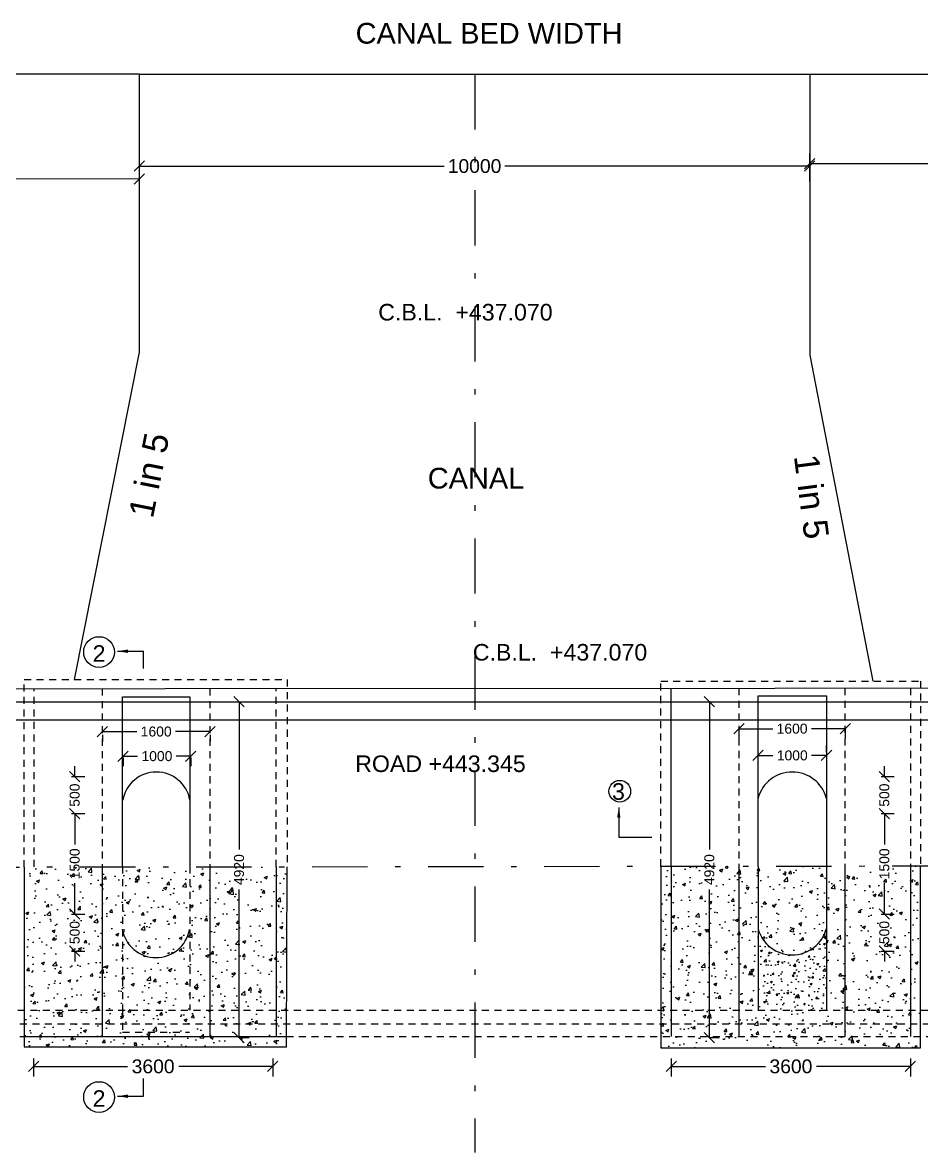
# Model space of a CAD drawing. Header units: inches. Extents: x 214 to 450, y 289 to 479.
# Drawn here: x 243.05 to 259.32, y 309.94 to 330.38 of the extents above; entities that cross this region are included whole.
import ezdxf

# ---------------------------------------------------------------- set-up
doc = ezdxf.new("R2010")
doc.units = ezdxf.units.IN
doc.header["$MEASUREMENT"] = 0
doc.linetypes.add('DASHDOT', pattern=[1, 0.5, -0.25, 0, -0.25])
doc.linetypes.add('HIDDEN', pattern=[9.525, 6.35, -3.175])
for name, color, linetype in [('DIMENSION', 255, 'Continuous'), ('DRAWING', 2, 'Continuous'), ('HATCH', 7, 'Continuous'), ('TEXT', 255, 'Continuous')]:
    doc.layers.add(name, color=color, linetype=linetype)
doc.styles.get("Standard").update_dxf_attribs({"font": 'arial.ttf'})
doc.dimstyles.get("Standard").update_dxf_attribs({"dimtxt": 0.18, "dimasz": 0.1875, "dimexe": 0.18, "dimexo": 0.0625, "dimgap": 0.09, "dimtad": 0, "dimtih": 1, "dimtoh": 1, "dimdec": 4, "dimzin": 0, "dimdsep": 46, "dimtxsty": 'Standard', "dimcen": 0.09, "dimadec": 0, "dimazin": 0, "dimtfac": 1, "dimtdec": 4, "dimtofl": 0, "dimtmove": 0, "dimatfit": 3, "dimfxl": 1, "dimtolj": 1, "dimtzin": 0, "dimarcsym": 0})
pattern_1 = [(50, (0, 0), (0.57380815, -0.0502017), [0.06, -0.66]), (355, (0, 0), (-0.1110011, 0.6017537), [0.048, -0.528]), (100.4514, (0.0478, -0.0042), (0.4628075, 0.5515516), [0.05099215, -0.5609137]), (46.1842, (0, 0.16), (0.8537928, -0.1324152), [0.09, -0.99]), (96.6356, (0.07115, 0.149), (0.7477302, 0.7792943), [0.0764882, -0.8413704]), (351.1842, (0, 0.16), (0.7477296, 0.7792949), [0.072, -0.792]), (21, (0.08, 0.12), (0.47752564, -0.3220951), [0.06, -0.66]), (326, (0.08, 0.12), (0.1946523, 0.58012), [0.048, -0.528]), (71.4514, (0.1198, 0.09316), (0.6721781, 0.2580244), [0.05099215, -0.5609137]), (37.5, (0, 0), (0.00972788, 0.26631508), [0, -0.5216, 0, -0.536, 0, -0.53]), (7.5, (0, 0), (0.21045563, 0.31552937), [0, -0.3056, 0, -0.5096, 0, -0.202]), (327.5, (-0.1784, 0), (0.42705795, -0.0180439), [0, -0.2, 0, -0.624, 0, -0.828]), (317.5, (-0.2584, 0), (0.46654894, 0.080084), [0, -0.26, 0, -0.4144, 0, -0.588])]

# ---------------------------------------------------------------- blocks, each defined once
blk = doc.blocks.new('_Oblique')
at = {"color": 0, "linetype": 'ByBlock', "lineweight": -2}
blk.add_line((-0.5, -0.5), (0.5, 0.5), dxfattribs=at)
blk = doc.blocks.new('*D27')
at = {"layer": 'Defpoints', "color": 0, "ltscale": 0.02, "transparency": 16777216}
for p in [(254.789, 311.703), (259.118, 311.703), (259.118, 311.495)]:
    blk.add_point(p, dxfattribs=at)
at = {"layer": 'DIMENSION', "color": 0, "lineweight": -2, "ltscale": 0.02, "transparency": 16777216}
for p, q in [((254.789, 311.64), (254.789, 311.315)), ((259.118, 311.64), (259.118, 311.315)), ((254.789, 311.495), (256.491, 311.495)), ((259.118, 311.495), (257.416, 311.495))]:
    blk.add_line(p, q, dxfattribs=at)
at = {"layer": 'DIMENSION', "color": 0, "lineweight": -2, "ltscale": 0.02, "transparency": 16777216, "xscale": 0.1875, "yscale": 0.1875, "zscale": 0.1875, "rotation": 180}
blk.add_blockref('_Oblique', (254.789, 311.495), dxfattribs=at)
at = {"layer": 'DIMENSION', "color": 0, "lineweight": -2, "ltscale": 0.02, "transparency": 16777216, "xscale": 0.1875, "yscale": 0.1875, "zscale": 0.1875}
blk.add_blockref('_Oblique', (259.118, 311.495), dxfattribs=at)
at = {"layer": 'DIMENSION', "color": 0, "ltscale": 0.02, "transparency": 16777216, "insert": (256.954, 311.495), "char_height": 0.25, "attachment_point": 5}
blk.add_mtext('\\A1;3600', dxfattribs=at)
blk = doc.blocks.new('*D28')
at = {"layer": 'Defpoints', "color": 0, "ltscale": 0.02, "transparency": 16777216}
for p in [(256.359, 317.12), (257.598, 317.122), (257.598, 317.12)]:
    blk.add_point(p, dxfattribs=at)
at = {"layer": 'DIMENSION', "color": 0, "lineweight": -2, "ltscale": 0.02, "transparency": 16777216}
for p, q in [((256.359, 317.183), (256.359, 317.302)), ((257.598, 317.183), (257.598, 317.302)), ((256.359, 317.122), (256.628, 317.122)), ((257.598, 317.122), (257.328, 317.122))]:
    blk.add_line(p, q, dxfattribs=at)
at = {"layer": 'DIMENSION', "color": 0, "lineweight": -2, "ltscale": 0.02, "transparency": 16777216, "xscale": 0.1875, "yscale": 0.1875, "zscale": 0.1875, "rotation": 180}
blk.add_blockref('_Oblique', (256.359, 317.122), dxfattribs=at)
at = {"layer": 'DIMENSION', "color": 0, "lineweight": -2, "ltscale": 0.02, "transparency": 16777216, "xscale": 0.1875, "yscale": 0.1875, "zscale": 0.1875}
blk.add_blockref('_Oblique', (257.598, 317.122), dxfattribs=at)
at = {"layer": 'DIMENSION', "color": 0, "ltscale": 0.02, "transparency": 16777216, "insert": (256.978, 317.122), "char_height": 0.18, "attachment_point": 5}
blk.add_mtext('\\A1;1000', dxfattribs=at)
blk = doc.blocks.new('*D29')
at = {"layer": 'Defpoints', "color": 0, "ltscale": 0.02, "transparency": 16777216}
for p in [(256.014, 317.67), (257.936, 317.67), (257.936, 317.606)]:
    blk.add_point(p, dxfattribs=at)
at = {"layer": 'DIMENSION', "color": 0, "lineweight": -2, "ltscale": 0.02, "transparency": 16777216}
for p, q in [((256.014, 317.608), (256.014, 317.426)), ((256.014, 317.606), (256.625, 317.606)), ((257.936, 317.606), (257.325, 317.606)), ((257.936, 317.608), (257.936, 317.426))]:
    blk.add_line(p, q, dxfattribs=at)
at = {"layer": 'DIMENSION', "color": 0, "lineweight": -2, "ltscale": 0.02, "transparency": 16777216, "xscale": 0.1875, "yscale": 0.1875, "zscale": 0.1875, "rotation": 180}
blk.add_blockref('_Oblique', (256.014, 317.606), dxfattribs=at)
at = {"layer": 'DIMENSION', "color": 0, "lineweight": -2, "ltscale": 0.02, "transparency": 16777216, "xscale": 0.1875, "yscale": 0.1875, "zscale": 0.1875}
blk.add_blockref('_Oblique', (257.936, 317.606), dxfattribs=at)
at = {"layer": 'DIMENSION', "color": 0, "ltscale": 0.02, "transparency": 16777216, "insert": (256.975, 317.606), "char_height": 0.18, "attachment_point": 5}
blk.add_mtext('\\A1;1600', dxfattribs=at)
blk = doc.blocks.new('*D30')
at = {"layer": 'Defpoints', "color": 0, "ltscale": 0.02, "transparency": 16777216}
for p in [(255.43, 318.095), (255.478, 318.095), (255.43, 312.018)]:
    blk.add_point(p, dxfattribs=at)
at = {"layer": 'DIMENSION', "color": 0, "lineweight": -2, "ltscale": 0.02, "transparency": 16777216}
for p, q in [((255.478, 318.095), (255.478, 315.419)), ((255.492, 318.095), (255.658, 318.095)), ((255.478, 312.018), (255.478, 314.694)), ((255.492, 312.018), (255.658, 312.018))]:
    blk.add_line(p, q, dxfattribs=at)
at = {"layer": 'DIMENSION', "color": 0, "lineweight": -2, "ltscale": 0.02, "transparency": 16777216, "xscale": 0.1875, "yscale": 0.1875, "zscale": 0.1875}
for p, rotation in [((255.478, 318.095), 90), ((255.478, 312.018), 270)]:
    blk.add_blockref('_Oblique', p, dxfattribs=dict(at, rotation=rotation))
at = {"layer": 'DIMENSION', "color": 0, "ltscale": 0.02, "transparency": 16777216, "insert": (255.478, 315.056), "char_height": 0.18, "attachment_point": 5, "rotation": 90}
blk.add_mtext('\\A1;4920', dxfattribs=at)
blk = doc.blocks.new('*D31')
at = {"layer": 'Defpoints', "color": 0, "ltscale": 0.02, "transparency": 16777216}
for p in [(258.525, 316.739), (258.525, 316.069), (258.645, 316.069)]:
    blk.add_point(p, dxfattribs=at)
at = {"layer": 'DIMENSION', "color": 0, "lineweight": -2, "ltscale": 0.02, "transparency": 16777216}
for p, q in [((258.645, 316.739), (258.645, 316.926)), ((258.587, 316.739), (258.825, 316.739)), ((258.587, 316.069), (258.825, 316.069)), ((258.645, 316.069), (258.645, 315.881))]:
    blk.add_line(p, q, dxfattribs=at)
at = {"layer": 'DIMENSION', "color": 0, "lineweight": -2, "ltscale": 0.02, "transparency": 16777216, "xscale": 0.1875, "yscale": 0.1875, "zscale": 0.1875}
for p, rotation in [((258.645, 316.739), 270), ((258.645, 316.069), 90)]:
    blk.add_blockref('_Oblique', p, dxfattribs=dict(at, rotation=rotation))
at = {"layer": 'DIMENSION', "color": 0, "ltscale": 0.02, "transparency": 16777216, "insert": (258.645, 316.404), "char_height": 0.18, "attachment_point": 5, "rotation": 90}
blk.add_mtext('\\A1;500', dxfattribs=at)
blk = doc.blocks.new('*D32')
at = {"layer": 'Defpoints', "color": 0, "ltscale": 0.02, "transparency": 16777216}
for p in [(258.615, 316.069), (258.615, 314.253), (258.645, 314.253)]:
    blk.add_point(p, dxfattribs=at)
at = {"layer": 'DIMENSION', "color": 0, "lineweight": -2, "ltscale": 0.02, "transparency": 16777216}
for p, q in [((258.645, 316.069), (258.645, 315.511)), ((258.678, 316.069), (258.825, 316.069)), ((258.645, 314.253), (258.645, 314.811)), ((258.678, 314.253), (258.825, 314.253))]:
    blk.add_line(p, q, dxfattribs=at)
at = {"layer": 'DIMENSION', "color": 0, "lineweight": -2, "ltscale": 0.02, "transparency": 16777216, "xscale": 0.1875, "yscale": 0.1875, "zscale": 0.1875}
for p, rotation in [((258.645, 316.069), 90), ((258.645, 314.253), 270)]:
    blk.add_blockref('_Oblique', p, dxfattribs=dict(at, rotation=rotation))
at = {"layer": 'DIMENSION', "color": 0, "ltscale": 0.02, "transparency": 16777216, "insert": (258.645, 315.161), "char_height": 0.18, "attachment_point": 5, "rotation": 90}
blk.add_mtext('\\A1;1500', dxfattribs=at)
blk = doc.blocks.new('*D33')
at = {"layer": 'Defpoints', "color": 0, "ltscale": 0.02, "transparency": 16777216}
for p in [(258.525, 314.253), (258.525, 313.583), (258.645, 313.583)]:
    blk.add_point(p, dxfattribs=at)
at = {"layer": 'DIMENSION', "color": 0, "lineweight": -2, "ltscale": 0.02, "transparency": 16777216}
for p, q in [((258.645, 314.253), (258.645, 314.44)), ((258.587, 314.253), (258.825, 314.253)), ((258.587, 313.583), (258.825, 313.583)), ((258.645, 313.583), (258.645, 313.395))]:
    blk.add_line(p, q, dxfattribs=at)
at = {"layer": 'DIMENSION', "color": 0, "lineweight": -2, "ltscale": 0.02, "transparency": 16777216, "xscale": 0.1875, "yscale": 0.1875, "zscale": 0.1875}
for p, rotation in [((258.645, 314.253), 270), ((258.645, 313.583), 90)]:
    blk.add_blockref('_Oblique', p, dxfattribs=dict(at, rotation=rotation))
at = {"layer": 'DIMENSION', "color": 0, "ltscale": 0.02, "transparency": 16777216, "insert": (258.645, 313.918), "char_height": 0.18, "attachment_point": 5, "rotation": 90}
blk.add_mtext('\\A1;500', dxfattribs=at)
blk = doc.blocks.new('*D36')
at = {"layer": 'Defpoints', "color": 0, "ltscale": 0.02, "transparency": 16777216}
for p in [(244.491, 317.561), (246.442, 317.561), (246.442, 317.554)]:
    blk.add_point(p, dxfattribs=at)
at = {"layer": 'DIMENSION', "color": 0, "lineweight": -2, "ltscale": 0.02, "transparency": 16777216}
for p, q in [((244.491, 317.554), (245.116, 317.554)), ((244.491, 317.498), (244.491, 317.374)), ((246.442, 317.554), (245.816, 317.554)), ((246.442, 317.498), (246.442, 317.374))]:
    blk.add_line(p, q, dxfattribs=at)
at = {"layer": 'DIMENSION', "color": 0, "lineweight": -2, "ltscale": 0.02, "transparency": 16777216, "xscale": 0.1875, "yscale": 0.1875, "zscale": 0.1875, "rotation": 180}
blk.add_blockref('_Oblique', (244.491, 317.554), dxfattribs=at)
at = {"layer": 'DIMENSION', "color": 0, "lineweight": -2, "ltscale": 0.02, "transparency": 16777216, "xscale": 0.1875, "yscale": 0.1875, "zscale": 0.1875}
blk.add_blockref('_Oblique', (246.442, 317.554), dxfattribs=at)
at = {"layer": 'DIMENSION', "color": 0, "ltscale": 0.02, "transparency": 16777216, "insert": (245.466, 317.554), "char_height": 0.18, "attachment_point": 5}
blk.add_mtext('\\A1;1600', dxfattribs=at)
blk = doc.blocks.new('*D37')
at = {"layer": 'Defpoints', "color": 0, "ltscale": 0.02, "transparency": 16777216}
for p in [(244.867, 317.147), (246.091, 317.147), (246.091, 317.109)]:
    blk.add_point(p, dxfattribs=at)
at = {"layer": 'DIMENSION', "color": 0, "lineweight": -2, "ltscale": 0.02, "transparency": 16777216}
for p, q in [((244.867, 317.109), (245.129, 317.109)), ((244.867, 317.084), (244.867, 316.929)), ((246.091, 317.109), (245.829, 317.109)), ((246.091, 317.084), (246.091, 316.929))]:
    blk.add_line(p, q, dxfattribs=at)
at = {"layer": 'DIMENSION', "color": 0, "lineweight": -2, "ltscale": 0.02, "transparency": 16777216, "xscale": 0.1875, "yscale": 0.1875, "zscale": 0.1875, "rotation": 180}
blk.add_blockref('_Oblique', (244.867, 317.109), dxfattribs=at)
at = {"layer": 'DIMENSION', "color": 0, "lineweight": -2, "ltscale": 0.02, "transparency": 16777216, "xscale": 0.1875, "yscale": 0.1875, "zscale": 0.1875}
blk.add_blockref('_Oblique', (246.091, 317.109), dxfattribs=at)
at = {"layer": 'DIMENSION', "color": 0, "ltscale": 0.02, "transparency": 16777216, "insert": (245.479, 317.109), "char_height": 0.18, "attachment_point": 5}
blk.add_mtext('\\A1;1000', dxfattribs=at)
blk = doc.blocks.new('*D38')
at = {"layer": 'Defpoints', "color": 0, "ltscale": 0.02, "transparency": 16777216}
for p in [(246.918, 318.095), (246.966, 318.095), (246.918, 312.018)]:
    blk.add_point(p, dxfattribs=at)
at = {"layer": 'DIMENSION', "color": 0, "lineweight": -2, "ltscale": 0.02, "transparency": 16777216}
for p, q in [((246.966, 318.095), (246.966, 315.419)), ((246.98, 318.095), (247.146, 318.095)), ((246.966, 312.018), (246.966, 314.694)), ((246.98, 312.018), (247.146, 312.018))]:
    blk.add_line(p, q, dxfattribs=at)
at = {"layer": 'DIMENSION', "color": 0, "lineweight": -2, "ltscale": 0.02, "transparency": 16777216, "xscale": 0.1875, "yscale": 0.1875, "zscale": 0.1875}
for p, rotation in [((246.966, 318.095), 90), ((246.966, 312.018), 270)]:
    blk.add_blockref('_Oblique', p, dxfattribs=dict(at, rotation=rotation))
at = {"layer": 'DIMENSION', "color": 0, "ltscale": 0.02, "transparency": 16777216, "insert": (246.966, 315.056), "char_height": 0.18, "attachment_point": 5, "rotation": 90}
blk.add_mtext('\\A1;4920', dxfattribs=at)
blk = doc.blocks.new('*D39')
at = {"layer": 'Defpoints', "color": 0, "ltscale": 0.02, "transparency": 16777216}
for p in [(243.871, 316.739), (243.871, 316.069), (243.991, 316.069)]:
    blk.add_point(p, dxfattribs=at)
at = {"layer": 'DIMENSION', "color": 0, "lineweight": -2, "ltscale": 0.02, "transparency": 16777216}
for p, q in [((243.991, 316.739), (243.991, 316.926)), ((243.934, 316.739), (244.171, 316.739)), ((243.934, 316.069), (244.171, 316.069)), ((243.991, 316.069), (243.991, 315.881))]:
    blk.add_line(p, q, dxfattribs=at)
at = {"layer": 'DIMENSION', "color": 0, "lineweight": -2, "ltscale": 0.02, "transparency": 16777216, "xscale": 0.1875, "yscale": 0.1875, "zscale": 0.1875}
for p, rotation in [((243.991, 316.739), 270), ((243.991, 316.069), 90)]:
    blk.add_blockref('_Oblique', p, dxfattribs=dict(at, rotation=rotation))
at = {"layer": 'DIMENSION', "color": 0, "ltscale": 0.02, "transparency": 16777216, "insert": (243.991, 316.404), "char_height": 0.18, "attachment_point": 5, "rotation": 90}
blk.add_mtext('\\A1;500', dxfattribs=at)
blk = doc.blocks.new('*D40')
at = {"layer": 'Defpoints', "color": 0, "ltscale": 0.02, "transparency": 16777216}
for p in [(243.961, 316.069), (243.961, 314.253), (243.991, 314.253)]:
    blk.add_point(p, dxfattribs=at)
at = {"layer": 'DIMENSION', "color": 0, "lineweight": -2, "ltscale": 0.02, "transparency": 16777216}
for p, q in [((243.991, 316.069), (243.991, 315.511)), ((244.024, 316.069), (244.171, 316.069)), ((243.991, 314.253), (243.991, 314.811)), ((244.024, 314.253), (244.171, 314.253))]:
    blk.add_line(p, q, dxfattribs=at)
at = {"layer": 'DIMENSION', "color": 0, "lineweight": -2, "ltscale": 0.02, "transparency": 16777216, "xscale": 0.1875, "yscale": 0.1875, "zscale": 0.1875}
for p, rotation in [((243.991, 316.069), 90), ((243.991, 314.253), 270)]:
    blk.add_blockref('_Oblique', p, dxfattribs=dict(at, rotation=rotation))
at = {"layer": 'DIMENSION', "color": 0, "ltscale": 0.02, "transparency": 16777216, "insert": (243.991, 315.161), "char_height": 0.18, "attachment_point": 5, "rotation": 90}
blk.add_mtext('\\A1;1500', dxfattribs=at)
blk = doc.blocks.new('*D41')
at = {"layer": 'Defpoints', "color": 0, "ltscale": 0.02, "transparency": 16777216}
for p in [(243.871, 314.253), (243.871, 313.583), (243.991, 313.583)]:
    blk.add_point(p, dxfattribs=at)
at = {"layer": 'DIMENSION', "color": 0, "lineweight": -2, "ltscale": 0.02, "transparency": 16777216}
for p, q in [((243.991, 314.253), (243.991, 314.44)), ((243.934, 314.253), (244.171, 314.253)), ((243.934, 313.583), (244.171, 313.583)), ((243.991, 313.583), (243.991, 313.395))]:
    blk.add_line(p, q, dxfattribs=at)
at = {"layer": 'DIMENSION', "color": 0, "lineweight": -2, "ltscale": 0.02, "transparency": 16777216, "xscale": 0.1875, "yscale": 0.1875, "zscale": 0.1875}
for p, rotation in [((243.991, 314.253), 270), ((243.991, 313.583), 90)]:
    blk.add_blockref('_Oblique', p, dxfattribs=dict(at, rotation=rotation))
at = {"layer": 'DIMENSION', "color": 0, "ltscale": 0.02, "transparency": 16777216, "insert": (243.991, 313.918), "char_height": 0.18, "attachment_point": 5, "rotation": 90}
blk.add_mtext('\\A1;500', dxfattribs=at)
blk = doc.blocks.new('*D66')
at = {"layer": 'Defpoints', "color": 0, "ltscale": 0.02, "transparency": 16777216}
for p in [(245.161, 327.552), (235.039, 327.456), (245.161, 327.443)]:
    blk.add_point(p, dxfattribs=at)
at = {"layer": 'DIMENSION', "color": 0, "lineweight": -2, "ltscale": 0.02, "transparency": 16777216}
for p, q in [((235.039, 327.519), (235.039, 327.745)), ((245.161, 327.506), (245.161, 327.732)), ((235.039, 327.565), (239.637, 327.559)), ((245.161, 327.552), (240.563, 327.558))]:
    blk.add_line(p, q, dxfattribs=at)
at = {"layer": 'DIMENSION', "color": 0, "lineweight": -2, "ltscale": 0.02, "transparency": 16777216, "xscale": 0.1875, "yscale": 0.1875, "zscale": 0.1875}
for p, rotation in [((235.039, 327.565), 179.9252172627448), ((245.161, 327.552), 359.9252172627449)]:
    blk.add_blockref('_Oblique', p, dxfattribs=dict(at, rotation=rotation))
at = {"layer": 'DIMENSION', "color": 0, "ltscale": 0.02, "transparency": 16777216, "insert": (240.1, 327.558), "char_height": 0.25, "attachment_point": 5}
blk.add_mtext('\\A1;8400', dxfattribs=at)
blk = doc.blocks.new('*D67')
at = {"layer": 'Defpoints', "color": 0, "ltscale": 0.02, "transparency": 16777216}
for p in [(257.295, 327.785), (245.161, 327.443), (257.295, 327.443)]:
    blk.add_point(p, dxfattribs=at)
at = {"layer": 'DIMENSION', "color": 0, "lineweight": -2, "ltscale": 0.02, "transparency": 16777216}
for p, q in [((245.161, 327.506), (245.161, 327.965)), ((257.295, 327.506), (257.295, 327.965)), ((245.161, 327.785), (250.68, 327.785)), ((257.295, 327.785), (251.776, 327.785))]:
    blk.add_line(p, q, dxfattribs=at)
at = {"layer": 'DIMENSION', "color": 0, "lineweight": -2, "ltscale": 0.02, "transparency": 16777216, "xscale": 0.1875, "yscale": 0.1875, "zscale": 0.1875, "rotation": 180}
blk.add_blockref('_Oblique', (245.161, 327.785), dxfattribs=at)
at = {"layer": 'DIMENSION', "color": 0, "lineweight": -2, "ltscale": 0.02, "transparency": 16777216, "xscale": 0.1875, "yscale": 0.1875, "zscale": 0.1875}
blk.add_blockref('_Oblique', (257.295, 327.785), dxfattribs=at)
at = {"layer": 'DIMENSION', "color": 0, "ltscale": 0.02, "transparency": 16777216, "insert": (251.228, 327.785), "char_height": 0.25, "attachment_point": 5}
blk.add_mtext('\\A1;10000', dxfattribs=at)
blk = doc.blocks.new('*D68')
at = {"layer": 'Defpoints', "color": 0, "ltscale": 0.02, "transparency": 16777216}
for p in [(257.295, 327.785), (267.404, 327.831), (267.404, 327.785)]:
    blk.add_point(p, dxfattribs=at)
at = {"layer": 'DIMENSION', "color": 0, "lineweight": -2, "ltscale": 0.02, "transparency": 16777216}
for p, q in [((257.295, 327.848), (257.295, 328.011)), ((267.404, 327.848), (267.404, 328.011)), ((257.295, 327.831), (261.887, 327.831)), ((267.404, 327.831), (262.813, 327.831))]:
    blk.add_line(p, q, dxfattribs=at)
at = {"layer": 'DIMENSION', "color": 0, "lineweight": -2, "ltscale": 0.02, "transparency": 16777216, "xscale": 0.1875, "yscale": 0.1875, "zscale": 0.1875, "rotation": 180}
blk.add_blockref('_Oblique', (257.295, 327.831), dxfattribs=at)
at = {"layer": 'DIMENSION', "color": 0, "lineweight": -2, "ltscale": 0.02, "transparency": 16777216, "xscale": 0.1875, "yscale": 0.1875, "zscale": 0.1875}
blk.add_blockref('_Oblique', (267.404, 327.831), dxfattribs=at)
at = {"layer": 'DIMENSION', "color": 0, "ltscale": 0.02, "transparency": 16777216, "insert": (262.35, 327.831), "char_height": 0.25, "attachment_point": 5}
blk.add_mtext('\\A1;8400', dxfattribs=at)
blk = doc.blocks.new('*D70')
at = {"layer": 'Defpoints', "color": 0, "ltscale": 0.02, "transparency": 16777216}
for p in [(243.246, 311.703), (247.574, 311.703), (247.574, 311.495)]:
    blk.add_point(p, dxfattribs=at)
at = {"layer": 'DIMENSION', "color": 0, "lineweight": -2, "ltscale": 0.02, "transparency": 16777216}
for p, q in [((243.246, 311.64), (243.246, 311.315)), ((247.574, 311.64), (247.574, 311.315)), ((243.246, 311.495), (244.947, 311.495)), ((247.574, 311.495), (245.873, 311.495))]:
    blk.add_line(p, q, dxfattribs=at)
at = {"layer": 'DIMENSION', "color": 0, "lineweight": -2, "ltscale": 0.02, "transparency": 16777216, "xscale": 0.1875, "yscale": 0.1875, "zscale": 0.1875, "rotation": 180}
blk.add_blockref('_Oblique', (243.246, 311.495), dxfattribs=at)
at = {"layer": 'DIMENSION', "color": 0, "lineweight": -2, "ltscale": 0.02, "transparency": 16777216, "xscale": 0.1875, "yscale": 0.1875, "zscale": 0.1875}
blk.add_blockref('_Oblique', (247.574, 311.495), dxfattribs=at)
at = {"layer": 'DIMENSION', "color": 0, "ltscale": 0.02, "transparency": 16777216, "insert": (245.41, 311.495), "char_height": 0.25, "attachment_point": 5}
blk.add_mtext('\\A1;3600', dxfattribs=at)

msp = doc.modelspace()

# ---------------------------------------------------------------- hatches: boundary and pattern name
at = {"layer": 'DRAWING', "ltscale": 0.02}
h = msp.add_hatch(dxfattribs=at)
h.set_pattern_fill('AR-CONC', color=256, scale=0.08, style=0)
h.set_pattern_definition(pattern_1)
h.paths.add_polyline_path([(243.07476, 312.2673), (243.07476, 312.03788), (244.48592, 312.03788), (244.48592, 312.2673)])
at = {"layer": 'HATCH', "ltscale": 0.02}
h = msp.add_hatch(dxfattribs=at)
h.set_pattern_fill('AR-CONC', color=256, scale=0.08, style=0)
h.set_pattern_definition(pattern_1)
h.paths.add_polyline_path([(244.48592, 315.10523), (243.07476, 315.10351), (243.07476, 312.5127), (244.48592, 312.5127)])
h.paths.add_polyline_path([(244.85805, 315.10569), (244.48592, 315.10523), (244.48592, 312.5127), (244.85805, 312.5127)])
h.paths.add_polyline_path([(246.07741, 315.10717), (244.85805, 315.10569), (244.85805, 312.5127), (246.07741, 312.5127)])
h.paths.add_polyline_path([(246.43567, 315.10761), (246.07741, 315.10717), (246.07741, 312.5127), (246.43567, 312.5127)])
h.paths.add_polyline_path([(247.63708, 315.10907), (246.43567, 315.10761), (246.43567, 312.5127), (247.63708, 312.5127)])
h.paths.add_polyline_path([(247.63708, 312.5127), (247.82455, 312.5127), (247.83398, 315.10931), (247.63708, 315.10907)])
h.paths.add_polyline_path([(247.63708, 312.5127), (247.63708, 312.32191), (247.82386, 312.32191), (247.82455, 312.5127)])
h.paths.add_polyline_path([(247.63708, 312.03788), (247.82282, 312.03788), (247.82386, 312.32191), (247.63708, 312.32191)])
h.paths.add_polyline_path([(243.07476, 312.03788), (243.07476, 311.85135), (247.82215, 311.85135), (247.82282, 312.03788)])
h.paths.add_polyline_path([(246.43567, 312.32191), (246.43567, 312.03788), (247.63708, 312.03788), (247.63708, 312.32191)])
h.paths.add_polyline_path([(246.43567, 312.5127), (246.43567, 312.32191), (247.63708, 312.32191), (247.63708, 312.5127)])
h.paths.add_polyline_path([(246.43567, 312.32191), (246.43567, 312.5127), (244.85805, 312.5127), (244.85805, 312.32191)])
h.paths.add_polyline_path([(244.48592, 312.32191), (244.48592, 312.03788), (246.43567, 312.03788), (246.43567, 312.32191)])
h.paths.add_polyline_path([(244.48592, 312.32191), (244.48592, 312.5127), (243.07476, 312.5127), (243.07476, 312.32191)])
h.paths.add_polyline_path([(244.85805, 312.5127), (244.48592, 312.5127), (244.48592, 312.32191), (244.85805, 312.32191)])
h = msp.add_hatch(dxfattribs=at)
h.set_pattern_fill('AR-CONC', color=256, scale=0.08, style=0)
h.set_pattern_definition(pattern_1)
h.paths.add_polyline_path([(254.59779, 312.5127), (254.7891, 312.5127), (254.7891, 315.1178), (254.59779, 315.11756)])
h.paths.add_polyline_path([(254.7891, 312.5127), (256.01309, 312.5127), (256.01309, 315.11929), (254.7891, 315.1178)])
h.paths.add_polyline_path([(256.35882, 315.11971), (256.01309, 315.11929), (256.01309, 312.5127), (256.35882, 312.5127)])
h.paths.add_polyline_path([(257.59754, 315.12122), (256.35882, 315.11971), (256.35882, 313.98757, 0.76710777), (257.59754, 313.99157)])
h.paths.add_polyline_path([(257.93117, 312.5127), (259.11795, 312.5127), (259.11795, 315.12307), (257.93117, 315.12163)])
h.paths.add_polyline_path([(259.2985, 315.1233), (259.11795, 315.12307), (259.11795, 312.5127), (259.2985, 312.5127)])
h.paths.add_polyline_path([(257.59754, 312.5127), (257.93117, 312.5127), (257.93117, 315.12163), (257.59754, 315.12122)])
h.paths.add_polyline_path([(254.59779, 312.32191), (254.7891, 312.32191), (254.7891, 312.5127), (254.59779, 312.5127)])
h.paths.add_polyline_path([(254.7891, 312.5127), (254.7891, 312.32191), (256.01309, 312.32191), (256.01309, 312.5127)])
h.paths.add_polyline_path([(254.7891, 312.32191), (254.59779, 312.32191), (254.59779, 312.03788), (254.7891, 312.03788)])
h.paths.add_polyline_path([(256.01309, 312.03788), (256.01309, 312.32191), (254.7891, 312.32191), (254.7891, 312.03788)])
h.paths.add_polyline_path([(257.93117, 312.03788), (257.93117, 312.32191), (256.01309, 312.32191), (256.01309, 312.03788)])
h.paths.add_polyline_path([(257.93117, 312.32191), (257.93117, 312.5127), (256.01309, 312.5127), (256.01309, 312.32191)])
h.paths.add_polyline_path([(257.93117, 312.5127), (257.93117, 312.32191), (259.11795, 312.32191), (259.11795, 312.5127)])
h.paths.add_polyline_path([(259.11795, 312.03788), (259.11795, 312.32191), (257.93117, 312.32191), (257.93117, 312.03788)])
h.paths.add_polyline_path([(259.11795, 312.5127), (259.11795, 312.32191), (259.2985, 312.32191), (259.2985, 312.5127)])
h.paths.add_polyline_path([(259.11795, 312.03788), (259.2985, 312.03788), (259.2985, 312.32191), (259.11795, 312.32191)])
h.paths.add_polyline_path([(254.59779, 312.03788), (254.59779, 311.82982), (259.2985, 311.82982), (259.2985, 312.03788)])
h = msp.add_hatch(dxfattribs=at)
h.set_pattern_fill('AR-CONC', color=256, scale=0.05, style=0)
h.set_pattern_definition([(50, (0, 0), (0.3586301, -0.03137607), [0.0375, -0.4125]), (355, (0, 0), (-0.06937567, 0.37609607), [0.03, -0.33]), (100.4514, (0.0299, -0.0026), (0.2892547, 0.34471977), [0.0318701, -0.35057106]), (46.1842, (0, 0.1), (0.53362052, -0.0827595), [0.05625, -0.61875]), (96.6356, (0.04447, 0.0931), (0.46733135, 0.48705894), [0.04780514, -0.5258565]), (351.1842, (0, 0.1), (0.467331, 0.4870593), [0.045, -0.495]), (21, (0.05, 0.075), (0.29845353, -0.20130945), [0.0375, -0.4125]), (326, (0.05, 0.075), (0.12165767, 0.36257502), [0.03, -0.33]), (71.4514, (0.07487, 0.05822), (0.4201113, 0.16126525), [0.0318701, -0.35057106]), (37.5, (0, 0), (0.006079928, 0.166446927), [0, -0.326, 0, -0.335, 0, -0.33125]), (7.5, (0, 0), (0.13153477, 0.197205856), [0, -0.191, 0, -0.3185, 0, -0.12625]), (327.5, (-0.1115, 0), (0.26691122, -0.011277436), [0, -0.125, 0, -0.39, 0, -0.5175]), (317.5, (-0.1615, 0), (0.29159308, 0.05005249), [0, -0.1625, 0, -0.259, 0, -0.3675])])
h.paths.add_polyline_path([(256.35882, 312.5127), (257.59754, 312.5127), (257.59754, 313.99157, -0.76710777), (256.35882, 313.98757)])

# ---------------------------------------------------------------- linework, layer by layer
at = {"layer": 'DRAWING', "ltscale": 0.02}
for points in [[(245.16093, 329.45042), (242.04504, 329.45042), (242.04504, 328.88543), (241.5836, 330.07443), (241.5836, 329.4395), (235.03868, 329.4395), (224.21727, 329.4395), (223.10142, 329.4395), (219.44392, 329.4395)], [(243.98689, 318.49435), (245.16093, 324.41742), (245.16093, 329.45042), (251.23075, 329.45042), (257.29504, 329.45042), (263.18979, 329.45042), (263.20936, 330.05907), (263.63784, 328.88407), (263.63784, 329.47381), (267.40411, 329.47381), (274.57173, 329.47381), (275.54913, 329.47381), (276.62063, 329.47381)], [(257.29504, 329.45042), (257.29504, 324.36614), (258.43858, 318.46825)], [(234.59412, 318.32852), (267.68876, 318.34293)], [(254.7891, 315.11327), (254.7891, 318.33731)], [(234.59412, 318.09061), (267.68876, 318.09061)], [(244.85805, 315.11104), (244.85805, 318.18345), (246.07741, 318.18345), (246.07741, 315.10717)], [(256.35882, 315.11729), (256.35882, 318.20208), (257.59754, 318.20208), (257.59754, 315.12122)], [(219.79599, 317.76388), (284.05687, 317.76388)], [(243.07476, 315.10351), (243.07476, 311.85135), (247.82215, 311.85135), (247.83398, 315.10931)], [(244.48592, 315.10523), (244.48592, 312.03788)], [(246.43567, 315.10761), (246.43567, 312.04025)], [(247.63708, 315.10463), (247.63708, 312.03788)], [(254.59779, 315.11992), (254.59779, 311.82982), (259.2985, 311.82982), (259.2985, 315.1233)], [(254.7891, 315.1178), (254.7891, 312.03788)], [(256.01309, 315.11929), (256.01309, 312.03788)], [(256.35882, 315.11971), (256.35882, 312.5127)], [(257.59754, 315.12364), (257.59754, 312.51663)], [(257.93117, 315.11929), (257.93117, 312.03788)], [(259.11795, 315.11929), (259.11795, 312.03788)], [(243.07476, 312.03788), (247.82282, 312.03788)]]:
    msp.add_lwpolyline(points, dxfattribs=at)
at = {"layer": 'DRAWING', "linetype": 'DASHDOT', "ltscale": 2}
for points in [[(251.23075, 329.45042), (251.23075, 309.94)], [(218.88897, 315.07402), (284.03682, 315.15346)]]:
    msp.add_lwpolyline(points, dxfattribs=at)
at = {"layer": 'DRAWING', "linetype": 'HIDDEN', "ltscale": 0.02}
for points in [[(243.07476, 315.1025), (243.07476, 318.49693), (247.83398, 318.49693), (247.83398, 315.10931)], [(243.25946, 315.10463), (243.25946, 318.33229)], [(244.48592, 318.33283), (244.48592, 315.10523)], [(246.43567, 318.33368), (246.43567, 315.10523)], [(247.63708, 315.10463), (247.63708, 318.3342)], [(254.59779, 315.11992), (254.59779, 318.46825), (259.2985, 318.46825), (259.2985, 315.1233)], [(256.01309, 318.33785), (256.01309, 315.11929)], [(257.93117, 318.33785), (257.93117, 315.11929)], [(259.11795, 318.33785), (259.11795, 315.11929)], [(244.85805, 315.11104), (244.85805, 312.5127)], [(246.07741, 315.11104), (246.07741, 312.5127)], [(219.80842, 312.5127), (284.04392, 312.5127)], [(244.85805, 312.5127), (244.85805, 312.11591), (246.06666, 312.11591)], [(234.59858, 312.2673), (266.47795, 312.2673)], [(234.59858, 312.03788), (243.07476, 312.03788)], [(247.82282, 312.03788), (266.47795, 312.03788)]]:
    msp.add_lwpolyline(points, dxfattribs=at)
at = {"layer": 'DRAWING', "ltscale": 0.02}
for centre, radius, start, end in [((245.46843, 316.2046), 0.61777, 10.02228, 169.973047), ((256.97764, 316.18091), 0.64126, 14.830444, 164.798819), ((256.97764, 314.15571), 0.64126, 195.201181, 345.169556), ((245.46148, 314.08148), 0.61777, 189.663934, 349.614701)]:
    msp.add_arc(centre, radius, start, end, dxfattribs=at)
at = {"layer": 'TEXT', "ltscale": 0.02}
for points in [[(245.238, 318.69417), (245.238, 319.00913)], [(253.83897, 315.64611), (254.43862, 315.64611)], [(245.238, 310.95677), (245.238, 311.2774)]]:
    msp.add_lwpolyline(points, dxfattribs=at)
for centre, radius in [((244.43089, 318.9933), 0.27803), ((253.85647, 316.47486), 0.19618), ((244.43089, 310.94171), 0.27803)]:
    msp.add_circle(centre, radius, dxfattribs=at)

# ---------------------------------------------------------------- texts
at = {"layer": 'TEXT'}
for s, height, p in [('CANAL BED WIDTH', 0.375, (249.07523, 330.00145)), ('C.B.L.  +437.070', 0.3, (249.48396, 324.99211)), ('CANAL', 0.375, (250.38108, 321.95143)), ('2', 0.3, (244.31505, 318.81672)), ('C.B.L.  +437.070', 0.3, (251.19608, 318.83902)), ('ROAD +443.345', 0.3, (249.06742, 316.82255)), ('3', 0.3, (253.71627, 316.31994)), ('2', 0.3, (244.31505, 310.76513))]:
    msp.add_text(s, height=height, dxfattribs=at).set_placement(p)
for rotation, p in [(78.741179, (245.40555, 321.39628)), (277.343812, (257.00657, 322.53912))]:
    msp.add_text('1 in 5', height=0.45, rotation=rotation, dxfattribs=at).set_placement(p)

# ---------------------------------------------------------------- dimensions: what is measured, and where the dimension line sits
at = {"layer": 'DIMENSION', "ltscale": 0.02}
for base, p1, p2, text, picture, middle in [((257.29504, 327.78528), (245.16093, 327.44325), (257.29504, 327.44325), '10000', '*D67', (251.22798, 327.78528)), ((267.40411, 327.83141), (257.29504, 327.78528), (267.40411, 327.78528), '8400', '*D68', (262.34957, 327.83141))]:
    dim = msp.add_linear_dim(base=base, p1=p1, p2=p2, text=text, dimstyle='Standard', override={"dimtxt": 0.25, "dimblk1": 'Oblique', "dimblk2": 'Oblique', "dimsah": 1}, dxfattribs=at)
    dim.commit()
    dim.dimension.update_dxf_attribs({"geometry": picture, "text_midpoint": middle})
for p1, p2, distance, text, override, picture, middle in [((235.03868, 327.45647), (245.16093, 327.44325), 0.10857, '8400', {"dimtxt": 0.25, "dimblk1": 'Oblique', "dimblk2": 'Oblique', "dimsah": 1}, '*D66', (240.09994, 327.55843)), ((244.4906, 317.56063), (246.44158, 317.56063), -0.00637, '1600', {"dimblk1": 'Oblique', "dimblk2": 'Oblique', "dimsah": 1}, '*D36', (245.46609, 317.55425)), ((256.01426, 317.67007), (257.93648, 317.67007), -0.06371, '1600', {"dimblk1": 'Oblique', "dimblk2": 'Oblique', "dimsah": 1}, '*D29', (256.97537, 317.60636)), ((256.35882, 317.12015), (257.59754, 317.12015), 0.00197, '1000', {"dimblk1": 'Oblique', "dimblk2": 'Oblique', "dimsah": 1}, '*D28', (256.97818, 317.12211)), ((244.86677, 317.14678), (246.0909, 317.14678), -0.03819, '1000', {"dimblk1": 'Oblique', "dimblk2": 'Oblique', "dimsah": 1}, '*D37', (245.47884, 317.10859)), ((243.24554, 311.70279), (247.57439, 311.70279), -0.20806, '3600', {"dimtxt": 0.25, "dimblk1": 'Oblique', "dimblk2": 'Oblique', "dimsah": 1}, '*D70', (245.40997, 311.49473)), ((254.7891, 311.70279), (259.11795, 311.70279), -0.20806, '3600', {"dimtxt": 0.25, "dimblk1": 'Oblique', "dimblk2": 'Oblique', "dimsah": 1}, '*D27', (256.95352, 311.49473))]:
    dim = msp.add_aligned_dim(p1=p1, p2=p2, distance=distance, text=text, dimstyle='Standard', override=override, dxfattribs=at)
    dim.commit()
    dim.dimension.update_dxf_attribs({"geometry": picture, "text_midpoint": middle})
for p1, p2, distance, text, picture, middle in [((246.91756, 312.0184), (246.91756, 318.09452), -0.04816, '4920', '*D38', (246.96571, 315.05646)), ((255.42998, 312.0184), (255.42998, 318.09452), -0.04816, '4920', '*D30', (255.47814, 315.05646)), ((243.871, 316.73881), (243.871, 316.06882), 0.12009, '500', '*D39', (243.99109, 316.40382)), ((258.52474, 316.73881), (258.52474, 316.06882), 0.12009, '500', '*D31', (258.64483, 316.40382)), ((243.871, 314.25288), (243.871, 313.58289), 0.12009, '500', '*D41', (243.99109, 313.91788)), ((258.52474, 314.25288), (258.52474, 313.58289), 0.12009, '500', '*D33', (258.64483, 313.91788))]:
    dim = msp.add_aligned_dim(p1=p1, p2=p2, distance=distance, text=text, dimstyle='Standard', override={"dimblk1": 'Oblique', "dimblk2": 'Oblique', "dimsah": 1}, dxfattribs=at)
    dim.commit()
    dim.dimension.update_dxf_attribs({"geometry": picture, "text_midpoint": middle, "text_rotation": 90})
for base, p1, p2, picture, middle in [((243.99109, 314.25288), (243.96144, 316.06882), (243.96144, 314.25288), '*D40', (243.99109, 315.16085)), ((258.64483, 314.25288), (258.61518, 316.06882), (258.61518, 314.25288), '*D32', (258.64483, 315.16085))]:
    dim = msp.add_linear_dim(base=base, p1=p1, p2=p2, angle=90, text='1500', dimstyle='Standard', override={"dimblk1": 'Oblique', "dimblk2": 'Oblique', "dimsah": 1}, dxfattribs=at)
    dim.commit()
    dim.dimension.update_dxf_attribs({"geometry": picture, "text_midpoint": middle, "text_rotation": 90})

# ---------------------------------------------------------------- leaders
at = {"layer": 'TEXT', "ltscale": 0.02}
for points in [[(244.76583, 319.00836), (245.238, 319.00836)], [(244.76583, 310.95677), (245.238, 310.95677)]]:
    msp.add_leader(points, dimstyle='Standard', override={"dimgap": 0.09, "dimtad": 0}, dxfattribs=at)
msp.add_leader([(253.83897, 316.18138), (253.83897, 315.64611)], dimstyle='Standard', dxfattribs=at)

doc.saveas('drawing.dxf')
